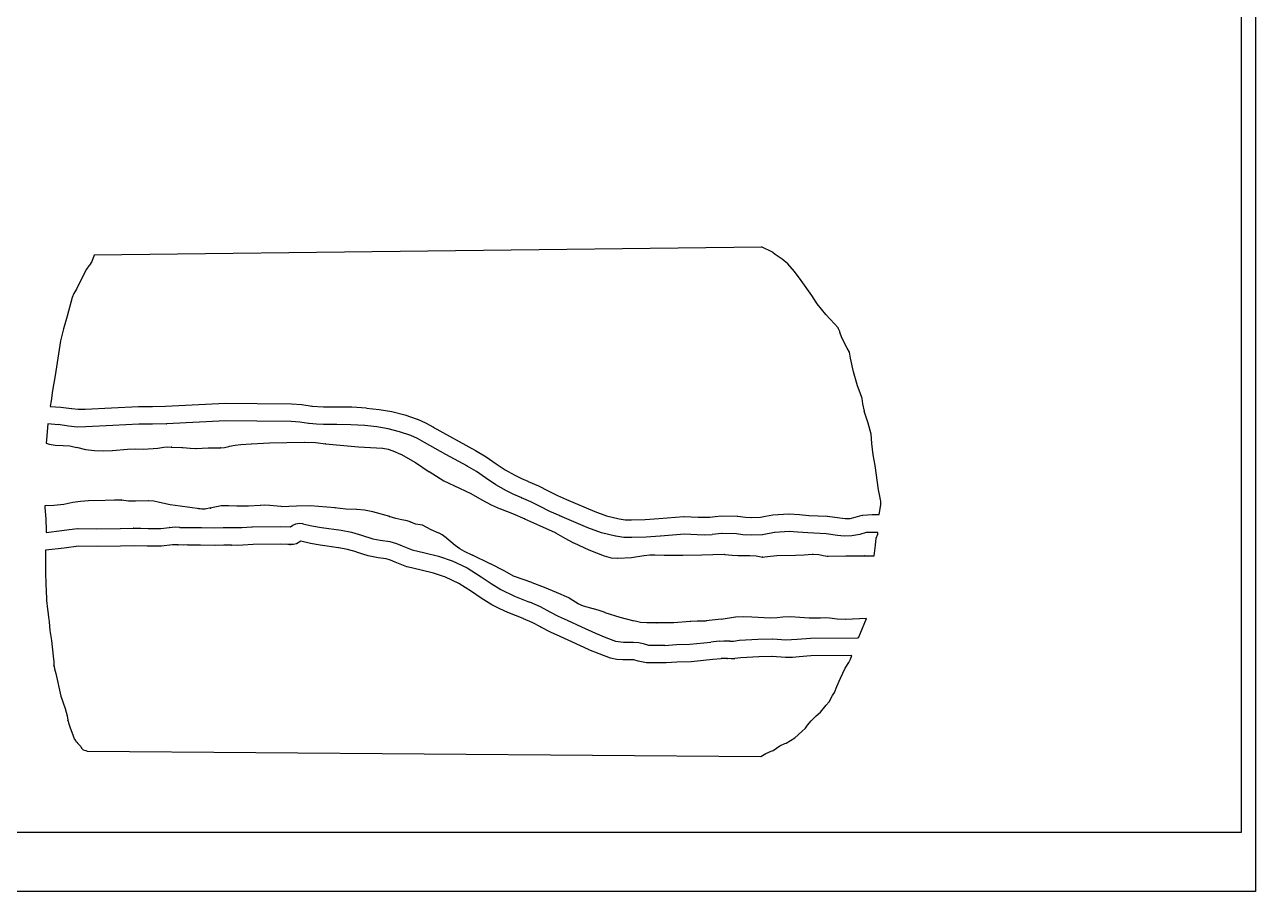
# Model space of a CAD drawing. Extents: x -1 to 598, y -1077 to 3722.
# Drawn here: x 224.8 to 558.3, y -1077.4 to -842.5 of the extents above; entities that cross this region are included whole.
import ezdxf

# ---------------------------------------------------------------- set-up
doc = ezdxf.new("R2010")
doc.units = 0

msp = doc.modelspace()

# ---------------------------------------------------------------- linework, layer by layer
at = {"layer": 'Calque_1'}
for p, q in [((558.274, -607.563), (558.274, -1077.4)), ((554.454, -621.424), (554.454, -1061.42)), ((424.507, -902.779), (243.696, -905.0015)), ((427.443, -904.155), (424.50348, -902.75271)), ((243.024, -906.695), (242.449855, -907.647499)), ((243.696, -905.002), (243.023959, -906.69533)), ((427.533, -904.261), (427.443042, -904.155167)), ((428.192, -904.764), (427.533188, -904.261292)), ((430.044, -906.06), (428.19192, -904.76354)), ((431.568, -907.277), (430.044, -906.05992)), ((241.651, -908.759), (240.32544, -911.24608)), ((242.217, -907.886), (241.650792, -908.759124)), ((242.45, -907.648), (242.217167, -907.886125)), ((433.399, -909.367), (431.56544, -907.27679)), ((435.238, -911.828), (433.39915, -909.36738)), ((240.325, -911.246), (238.8989, -914.15641)), ((438.151, -915.876), (435.23794, -911.82788)), ((237.759, -916.485), (236.34613, -921.53854)), ((238.219, -915.374), (237.758626, -916.48525)), ((238.899, -914.156), (238.221668, -915.37308)), ((439.572, -918.125), (438.14854, -915.87604)), ((441.916, -921.036), (439.57179, -918.12559)), ((236.346, -921.538), (235.361751, -924.8982)), ((444.21, -923.549), (441.91607, -921.03546)), ((445.25, -924.687), (444.21283, -923.54929)), ((235.361, -924.899), (234.559314, -928.20629)), ((445.327, -924.925), (445.213229, -924.660417)), ((445.215, -924.66), (445.24675, -924.686458)), ((445.708, -925.666), (445.329646, -924.925168)), ((445.718, -925.851), (445.704771, -925.665792)), ((445.795, -926.142), (445.718271, -925.850959)), ((446.165, -927.095), (445.794584, -926.142501)), ((234.56, -928.206), (233.09421, -937.57224)), ((446.888, -928.682), (446.165688, -927.0945)), ((447.695, -930.164), (446.885376, -928.68234)), ((448.287, -931.248), (447.69698, -930.16321)), ((448.589, -932.862), (448.287375, -931.24804)), ((449.433, -936.593), (448.58898, -932.86238)), ((450.518, -940.403), (449.43321, -936.593)), ((233.094, -937.572), (232.382272, -941.67304)), ((232.382, -941.673), (232.04598, -944.45112)), ((451.211, -942.282), (450.517793, -940.40346)), ((451.716, -943.843), (451.210646, -942.28196)), ((232.046, -944.425), (231.778771, -945.93312)), ((231.779, -945.959), (234.6656, -946.144208)), ((234.666, -946.145), (237.587, -946.541874)), ((237.587, -946.541), (237.605, -946.541)), ((237.605, -946.541), (239.33537, -946.726208)), ((239.335, -946.727), (241.148, -946.727)), ((241.148, -946.727), (241.219, -946.727)), ((241.219, -946.727), (248.37068, -946.330125)), ((248.371, -946.33), (255.7317, -945.959584)), ((255.732, -945.959), (255.756, -945.959)), ((255.756, -945.959), (259.468, -945.959)), ((259.468, -945.959), (262.99225, -945.853167)), ((262.992, -945.853), (263.045, -945.853)), ((263.045, -945.853), (279.256, -945.059251)), ((279.256, -945.06), (279.274, -945.06)), ((279.274, -945.06), (287.82532, -945.139375)), ((287.826, -945.139), (287.836, -945.139)), ((287.836, -945.139), (297.12551, -945.29775)), ((297.126, -945.298), (297.155, -945.298)), ((297.155, -945.298), (299.95429, -945.45675)), ((299.954, -945.457), (302.71625, -945.880333)), ((302.716, -945.88), (302.615458, -945.853542)), ((302.616, -945.853), (305.82275, -946.038208)), ((305.823, -946.039), (309.397, -946.039)), ((309.397, -946.039), (313.45041, -946.118375)), ((313.45, -946.118), (317.4796, -946.382583)), ((317.48, -946.409), (320.8746, -946.752958)), ((320.875, -946.753), (324.31987, -947.308624)), ((451.944, -945.271), (451.719104, -943.84225)), ((452.335, -947.256), (451.943417, -945.27163)), ((279.399, -949.849), (263.315, -950.642749)), ((287.722, -949.928), (279.39822, -949.848625)), ((297.07, -950.087), (287.72228, -949.92825)), ((299.441, -950.219), (297.07034, -950.086708)), ((301.798, -950.59), (299.44057, -950.219584)), ((324.32, -947.309), (324.346, -947.309)), ((324.346, -947.309), (327.8332, -948.208582)), ((327.833, -948.208), (331.22495, -949.39862)), ((331.225, -949.399), (331.249, -949.399)), ((331.249, -949.399), (333.49002, -950.43087)), ((453.373, -950.537), (452.33319, -947.25617)), ((231.141, -950.722), (230.857896, -953.87054)), ((233.98, -950.907), (231.14102, -950.721792)), ((236.74, -951.277), (233.9804, -950.906584)), ((236.721, -951.277), (236.74, -951.277)), ((239.105, -951.542), (236.72111, -951.277417)), ((241.439, -951.516), (239.10802, -951.542458)), ((248.72, -951.119), (241.43868, -951.515875)), ((255.798, -950.775), (248.7204, -951.118958)), ((259.494, -950.775), (255.798, -950.775)), ((263.368, -950.642), (259.4945, -950.774292)), ((263.315, -950.642), (263.368, -950.642)), ((301.901, -950.616), (301.800458, -950.589542)), ((303.899, -950.801), (301.89875, -950.615792)), ((305.817, -950.881), (303.89877, -950.801625)), ((309.389, -950.828), (305.81713, -950.880917)), ((309.429, -950.828), (309.389, -950.828)), ((313.234, -950.907), (309.4293, -950.854083)), ((317.046, -951.172), (313.23336, -950.907417)), ((317.057, -951.172), (317.046, -951.172)), ((320.263, -951.516), (317.05625, -951.172042)), ((323.37, -952.018), (320.2638, -951.515292)), ((326.449, -952.812), (323.36925, -952.018251)), ((329.46, -953.844), (326.44905, -952.81213)), ((333.49, -950.431), (335.60137, -951.59517)), ((335.601, -951.595), (335.553375, -951.568542)), ((335.554, -951.568), (347.0184, -957.89153)), ((454.217, -953.447), (453.37298, -950.53659)), ((454.375, -956.013), (454.218896, -953.42009)), ((230.662, -955.908), (231.50602, -956.2255)), ((230.755, -954.929), (230.662396, -955.907957)), ((230.861, -953.897), (230.755167, -954.92887)), ((230.861, -953.87), (230.861, -953.897)), ((231.504, -956.225), (233.08356, -956.463125)), ((233.083, -956.463), (235.29756, -956.515917)), ((235.298, -956.516), (237.13421, -956.67475)), ((237.134, -956.675), (238.9411, -957.071875)), ((262.569, -956.966), (263.59823, -956.913083)), ((263.598, -956.913), (264.76215, -956.992375)), ((279.02, -957.072), (280.16035, -956.780959)), ((280.161, -956.781), (280.322396, -956.754542)), ((280.322, -956.728), (281.93066, -956.436959)), ((281.931, -956.437), (283.46294, -956.27825)), ((283.463, -956.278), (286.23848, -956.145709)), ((286.238, -956.146), (286.296, -956.146)), ((286.296, -956.146), (291.17756, -955.8285)), ((291.178, -955.828), (291.231, -955.828)), ((291.231, -955.828), (300.61576, -955.616334)), ((300.616, -955.617), (300.645, -955.617)), ((300.645, -955.617), (303.61098, -955.749291)), ((303.611, -955.749), (306.47908, -956.119416)), ((306.399, -956.119), (315.33132, -956.912749)), ((306.479, -956.119), (306.399, -956.119)), ((315.332, -956.913), (321.81693, -957.283416)), ((331.318, -954.691), (329.46063, -953.844334)), ((333.151, -955.722), (331.31744, -954.69013)), ((333.199, -955.749), (333.151375, -955.722542)), ((338.951, -958.977), (333.19897, -955.74909)), ((454.717, -959.109), (454.375688, -956.01338)), ((238.88, -957.045), (241.30093, -957.600624)), ((238.941, -957.072), (238.880146, -957.045542)), ((241.301, -957.601), (243.74046, -957.944958)), ((243.741, -957.945), (246.17781, -958.024375)), ((246.175, -958.024), (248.58271, -957.86525)), ((248.585, -957.866), (248.638, -957.866)), ((248.638, -957.866), (252.76285, -957.522042)), ((252.763, -957.522), (254.90612, -957.469083)), ((254.906, -957.469), (257.09675, -957.574833)), ((257.097, -957.575), (260.92022, -957.2575)), ((260.92, -957.257), (262.56835, -956.965959)), ((264.582, -956.966), (267.45801, -957.098292)), ((264.762, -956.992), (264.582094, -956.965542)), ((267.458, -957.098), (267.674958, -957.124458)), ((267.678, -957.125), (269.67825, -957.310208)), ((269.678, -957.31), (271.18612, -957.362917)), ((271.186, -957.363), (271.331521, -957.336542)), ((271.332, -957.336), (274.56785, -957.203708)), ((274.567, -957.204), (277.97747, -957.151083)), ((277.906, -957.178), (279.01989, -957.072167)), ((277.978, -957.178), (277.906, -957.178)), ((321.817, -957.283), (321.928, -957.283)), ((321.928, -957.283), (323.36998, -957.547583)), ((323.37, -957.548), (324.63206, -957.971333)), ((324.632, -957.971), (326.69046, -958.870582)), ((326.69, -958.871), (326.742917, -958.897458)), ((326.743, -958.897), (330.77524, -961.1195)), ((344.796, -962.152), (338.95136, -958.977)), ((347.018, -957.918), (347.039, -957.918)), ((347.039, -957.918), (349.90179, -959.61133)), ((349.902, -959.612), (352.61133, -961.54346)), ((455.233, -961.967), (454.717063, -959.1095)), ((330.775, -961.12), (334.48181, -963.66)), ((344.777, -962.152), (344.796, -962.152)), ((347.291, -963.633), (344.77746, -962.12488)), ((352.611, -961.543), (352.568667, -961.516542)), ((352.572, -961.49), (355.00352, -963.10396)), ((355.003, -963.104), (357.64883, -964.55921)), ((456.212, -968.608), (455.233043, -961.96697)), ((334.482, -963.633), (338.44016, -966.09362)), ((338.44, -966.094), (342.63364, -968.10483)), ((349.675, -965.327), (347.29111, -963.63367)), ((349.714, -965.353), (349.674312, -965.326542)), ((352.543, -967.232), (349.71461, -965.35346)), ((357.646, -964.559), (357.685688, -964.585458)), ((357.686, -964.586), (359.46929, -965.51204)), ((359.469, -965.512), (361.19937, -966.252832)), ((361.2, -966.253), (361.276729, -966.279458)), ((361.276, -966.279), (364.05148, -967.52254)), ((342.634, -968.105), (342.692208, -968.131458)), ((342.692, -968.131), (345.74529, -969.58621)), ((345.745, -969.587), (348.75331, -971.28033)), ((355.419, -968.819), (352.54298, -967.2315)), ((357.4, -969.851), (355.41827, -968.81913)), ((359.573, -970.777), (357.40077, -969.85096)), ((364.052, -967.523), (366.66608, -968.81946)), ((366.666, -968.819), (369.17689, -970.089)), ((369.177, -970.089), (371.64027, -971.17379)), ((456.545, -970.248), (456.211625, -968.60759)), ((456.738, -971.253), (456.544854, -970.24758)), ((230.358, -972.867), (230.368583, -973.369708)), ((232.742, -972.841), (230.36075, -972.867458)), ((230.369, -973.344), (230.575375, -976.3867)), ((235.51, -972.523), (232.73982, -972.8405)), ((237.88, -972.021), (235.50934, -972.523708)), ((237.901, -972.021), (237.88, -972.021)), ((239.97, -971.703), (237.89832, -972.0205)), ((242.135, -971.571), (239.97071, -971.703292)), ((246.712, -971.492), (242.13471, -971.571375)), ((249.204, -971.412), (246.65342, -971.491375)), ((246.654, -971.492), (246.712, -971.492)), ((251.21, -971.412), (249.204, -971.412)), ((253.025, -971.597), (251.10148, -971.385334)), ((251.102, -971.386), (251.210479, -971.412458)), ((254.882, -971.65), (253.02463, -971.597083)), ((258.372, -971.571), (254.88215, -971.650375)), ((258.518, -971.544), (258.369834, -971.570458)), ((259.851, -971.624), (258.5175, -971.544625)), ((261.431, -971.968), (259.85144, -971.624042)), ((264.238, -972.629), (261.39373, -971.967542)), ((261.394, -971.968), (261.431, -971.968)), ((267.011, -973.026), (264.23818, -972.629126)), ((272.231, -973.688), (267.01078, -973.026543)), ((275.298, -973.476), (273.78459, -973.7935)), ((275.152, -973.529), (275.297521, -973.502542)), ((278.081, -972.947), (275.15207, -973.529083)), ((280.081, -972.92), (278.08075, -972.946458)), ((282.328, -973.026), (280.08169, -972.920167)), ((285.521, -973.026), (282.328, -973.026)), ((288.68, -972.814), (285.52088, -973.025666)), ((288.778, -972.814), (288.680104, -972.840458)), ((289.948, -972.735), (288.77854, -972.814375)), ((291.241, -972.814), (289.94719, -972.734625)), ((294.218, -973.106), (291.24144, -972.814959)), ((294.371, -973.106), (294.218, -973.106)), ((298.494, -973), (294.3718, -973.132291)), ((302.163, -972.867), (298.49323, -972.999292)), ((308.976, -973.423), (302.16299, -972.867376)), ((311.876, -973.767), (308.81742, -973.423042)), ((308.818, -973.397), (308.979396, -973.423458)), ((348.706, -971.253), (351.21425, -972.65529)), ((348.754, -971.28), (348.706375, -971.253542)), ((351.214, -972.656), (353.69843, -973.68787)), ((359.496, -970.724), (359.572729, -970.776917)), ((361.962, -971.836), (359.49609, -970.72475)), ((364.478, -973.106), (361.96182, -971.836)), ((367.103, -974.428), (364.47834, -973.10509)), ((371.64, -971.174), (371.677042, -971.200458)), ((371.677, -971.201), (379.2917, -974.48183)), ((456.376, -975.275), (456.815208, -972.62917)), ((456.815, -971.677), (456.738271, -971.253667)), ((456.825, -972.603), (456.814417, -971.650501)), ((456.817, -972.629), (456.824937, -972.602542)), ((230.575, -976.386), (230.686125, -979.61391)), ((272.882, -973.793), (271.91098, -973.607792)), ((271.911, -973.608), (272.231145, -973.687375)), ((273.784, -973.793), (272.882, -973.793)), ((314.797, -973.899), (311.876, -973.766708)), ((314.81, -973.899), (314.797, -973.899)), ((316.961, -974.084), (314.80994, -973.872334)), ((319.168, -974.508), (316.96138, -974.084667)), ((323.775, -975.804), (319.16861, -974.50754)), ((323.642, -975.778), (323.771646, -975.830917)), ((325.447, -976.333), (323.64519, -975.777376)), ((327.058, -976.677), (325.44669, -976.333042)), ((328.447, -976.995), (327.05794, -976.6775)), ((353.701, -973.688), (353.783021, -973.714458)), ((353.784, -973.714), (357.06483, -974.984)), ((357.064, -974.984), (360.31837, -976.46566)), ((360.263, -976.439), (364.33758, -978.23816)), ((360.319, -976.466), (360.263438, -976.439542)), ((369.891, -975.646), (367.1023, -974.42892)), ((377.413, -978.873), (369.85122, -975.61863)), ((369.854, -975.619), (369.891042, -975.645458)), ((379.292, -974.481), (382.5252, -975.61871)), ((382.525, -975.619), (385.8905, -976.465666)), ((385.891, -976.466), (387.54464, -976.677666)), ((387.544, -976.677), (389.20558, -976.703458)), ((389.206, -976.704), (389.275, -976.704)), ((389.275, -976.704), (392.958, -976.598167)), ((392.958, -976.598), (396.7045, -976.359875)), ((396.704, -976.333), (403.42441, -975.750917)), ((403.425, -975.751), (403.504, -975.751)), ((403.504, -975.751), (407.32458, -975.936208)), ((407.325, -975.937), (408.98923, -976.016375)), ((408.989, -976.016), (410.49448, -975.963083)), ((410.494, -975.963), (410.518, -975.963)), ((410.518, -975.963), (411.9441, -975.777792)), ((411.944, -975.778), (413.67437, -975.645708)), ((413.675, -975.646), (417.92156, -975.698917)), ((417.921, -975.698), (418.048, -975.724458)), ((418.048, -975.725), (420.11968, -975.963125)), ((420.12, -975.963), (421.54346, -976.095291)), ((421.543, -976.095), (421.641, -976.095)), ((421.641, -976.095), (424.16248, -976.015625)), ((424.163, -976.016), (425.56, -975.6985)), ((425.56, -975.698), (427.53379, -975.3805)), ((427.533, -975.354), (431.84306, -975.062959)), ((431.843, -975.063), (431.933, -975.063)), ((431.933, -975.063), (434.80902, -975.248208)), ((434.809, -975.249), (437.34371, -975.487125)), ((437.347, -975.487), (437.397, -975.487)), ((437.397, -975.487), (442.26797, -975.725125)), ((442.268, -975.725), (442.324, -975.725)), ((442.324, -975.725), (445.72389, -976.148333)), ((445.723, -976.148), (447.16498, -976.30675)), ((447.165, -976.307), (448.446, -976.307)), ((448.443, -976.307), (448.457, -976.307)), ((448.457, -976.307), (449.87781, -975.9895)), ((449.877, -975.989), (451.71056, -975.459834)), ((451.711, -975.487), (451.972937, -975.434083)), ((451.973, -975.407), (454.49448, -975.274708)), ((454.494, -975.275), (456.185, -975.275)), ((456.185, -975.275), (456.352, -975.275)), ((456.352, -975.275), (456.376, -975.275)), ((230.67, -980.117), (234.88745, -979.614292)), ((230.686, -979.614), (230.670125, -980.116708)), ((234.888, -979.614), (236.94381, -979.2965)), ((236.944, -979.297), (239.28556, -979.085334)), ((239.285, -979.085), (239.375, -979.085)), ((239.375, -979.085), (244.39149, -979.164375)), ((244.392, -979.164), (250.76845, -979.084625)), ((250.768, -979.085), (250.792, -979.085)), ((250.792, -979.085), (254.32947, -978.979167)), ((254.298, -978.979), (256.35646, -978.926083)), ((254.329, -978.979), (254.298, -978.979)), ((256.356, -978.926), (258.27687, -979.005375)), ((258.277, -979.006), (261.7007, -979.058917)), ((261.701, -979.059), (261.769, -979.059)), ((261.769, -979.059), (264.12379, -978.767959)), ((264.026, -978.794), (265.58967, -978.63525)), ((264.124, -978.768), (264.026104, -978.794458)), ((265.59, -978.635), (266.82296, -978.714375)), ((266.823, -978.715), (266.899729, -978.741458)), ((266.9, -978.741), (268.887, -978.741)), ((268.887, -978.741), (272.73139, -978.820375)), ((272.731, -978.821), (276.22614, -978.900375)), ((276.229, -978.9), (278.62612, -978.74125)), ((278.626, -978.741), (281.24008, -978.767458)), ((281.24, -978.768), (281.343, -978.768)), ((281.343, -978.768), (283.70308, -978.794458)), ((283.703, -978.794), (286.43879, -978.608792)), ((286.439, -978.609), (286.548, -978.609)), ((286.548, -978.609), (294.05422, -978.503167)), ((294.054, -978.503), (296.85064, -978.635292)), ((296.851, -978.635), (297.53627, -978.132292)), ((297.536, -978.133), (298.329749, -977.789042)), ((298.33, -977.789), (299.216353, -977.63025)), ((299.216, -977.63), (300.184374, -977.735833)), ((300.182, -977.736), (300.256083, -977.762458)), ((300.256, -977.762), (302.6981, -978.344083)), ((302.698, -978.344), (305.24064, -978.767333)), ((305.24, -978.768), (310.57399, -979.535291)), ((310.577, -979.535), (313.42656, -980.064166)), ((313.427, -980.064), (316.13104, -980.857749)), ((329.574, -977.365), (328.44688, -976.994584)), ((329.288, -977.207), (329.57375, -977.36575)), ((330.072, -977.63), (329.288834, -977.206667)), ((330.804, -977.868), (330.071105, -977.629875)), ((331.966, -978.027), (330.80448, -977.86825)), ((332.627, -978.106), (331.965543, -978.026625)), ((334.948, -979.429), (332.62761, -978.10609)), ((337.02, -980.302), (334.94832, -979.428876)), ((364.338, -978.238), (368.58456, -980.143)), ((368.584, -980.143), (368.663375, -980.195917)), ((368.664, -980.196), (371.22516, -981.65121)), ((377.45, -978.9), (377.413, -978.9)), ((381.165, -980.223), (377.4529, -978.90009)), ((384.957, -981.149), (381.16553, -980.22296)), ((427.994, -980.117), (424.76609, -980.778458)), ((428.073, -980.117), (427.994, -980.117)), ((431.947, -979.852), (428.07086, -980.116583)), ((434.328, -980.011), (431.94411, -979.85225)), ((437.035, -980.249), (434.32832, -980.010875)), ((441.98, -980.487), (437.03494, -980.248875)), ((452.793, -980.143), (451.07321, -980.645708)), ((455.987, -980.117), (452.79348, -980.143458)), ((455.963, -980.567), (455.989458, -980.117209)), ((455.989, -980.117), (455.986354, -980.090542)), ((264.899, -983.504), (261.97537, -983.847958)), ((265, -983.477), (264.899458, -983.503458)), ((266.429, -983.504), (265.00025, -983.477542)), ((267.828, -983.557), (266.35163, -983.477625)), ((266.352, -983.477), (266.428729, -983.503458)), ((268.982, -983.504), (267.82842, -983.556917)), ((269.019, -983.504), (268.982, -983.504)), ((272.533, -983.609), (269.01669, -983.529625)), ((278.819, -983.53), (276.48802, -983.68875)), ((280.933, -983.53), (278.819, -983.53)), ((280.827, -983.53), (280.933, -983.53)), ((282.441, -983.636), (280.82704, -983.530167)), ((283.965, -983.583), (282.441, -983.635917)), ((286.73, -983.371), (283.96511, -983.582666)), ((294.035, -983.292), (286.72986, -983.371375)), ((294.107, -983.292), (294.035, -983.292)), ((296.181, -983.398), (294.10667, -983.292167)), ((296.192, -983.398), (296.181, -983.398)), ((296.276, -983.398), (296.192, -983.398)), ((296.343, -983.398), (296.276, -983.398)), ((296.44, -983.424), (296.342104, -983.397542)), ((296.634, -983.424), (296.44, -983.424)), ((296.652, -983.424), (296.634, -983.424)), ((296.933, -983.424), (296.652, -983.424)), ((297.713, -983.424), (296.720814, -983.397542)), ((296.721, -983.398), (296.721, -983.398)), ((296.721, -983.398), (296.932666, -983.424458)), ((298.525, -983.213), (297.71273, -983.424666)), ((299.637, -982.525), (298.52575, -983.212916)), ((302.28, -983.107), (299.63682, -982.524917)), ((304.881, -983.557), (302.28015, -983.107209)), ((309.9, -984.271), (304.88086, -983.556626)), ((316.131, -980.858), (319.15518, -981.836957)), ((319.155, -981.837), (319.165, -981.837)), ((319.165, -981.837), (321.19171, -982.180958)), ((321.192, -982.181), (323.78227, -982.604333)), ((323.782, -982.604), (325.59439, -983.106708)), ((325.595, -983.107), (327.17456, -983.741999)), ((337.149, -980.355), (337.016708, -980.302083)), ((337.975, -980.752), (337.152147, -980.355125)), ((338.684, -981.281), (337.974918, -980.751834)), ((338.628, -981.228), (338.683562, -981.280917)), ((341.499, -983.662), (338.62827, -981.22784)), ((371.225, -981.652), (373.5745, -982.89554)), ((373.574, -982.895), (373.645437, -982.947917)), ((373.646, -982.948), (377.67824, -984.80008)), ((384.975, -981.149), (384.957, -981.149)), ((387.161, -981.466), (384.97554, -981.1485)), ((389.373, -981.519), (387.16109, -981.466083)), ((393.251, -981.387), (389.36957, -981.492833)), ((397.059, -981.122), (393.25165, -981.386583)), ((397.08, -981.122), (397.059, -981.122)), ((403.612, -980.567), (397.07945, -981.122624)), ((407.02, -980.752), (403.61217, -980.566792)), ((408.968, -980.831), (407.02067, -980.751625)), ((411.068, -980.726), (408.96721, -980.831833)), ((413.73, -980.434), (411.0683, -980.698583)), ((413.786, -980.434), (413.73, -980.434)), ((417.723, -980.487), (413.786, -980.434083)), ((419.445, -980.752), (417.72256, -980.487417)), ((421.818, -980.884), (419.44469, -980.751709)), ((424.66, -980.778), (421.81838, -980.883833)), ((424.766, -980.778), (424.66, -980.778)), ((445.091, -980.937), (441.9795, -980.487209)), ((446.911, -981.122), (445.09067, -980.936792)), ((448.912, -981.069), (446.91175, -981.121917)), ((451.073, -980.646), (448.91136, -981.069333)), ((455.039, -986.441), (455.330041, -983.55705)), ((455.33, -983.557), (455.536375, -981.70492)), ((455.537, -981.704), (455.962979, -980.56629)), ((230.53, -986.864), (230.500896, -990.72691)), ((230.53, -984.932), (230.53, -986.89)), ((230.607, -984.932), (230.53, -984.932)), ((230.623, -984.932), (230.607, -984.932)), ((235.52, -984.35), (230.62257, -984.932083)), ((235.52, -984.35), (235.52, -984.35)), ((239.431, -983.874), (235.52046, -984.350249)), ((244.479, -983.927), (239.43076, -983.874083)), ((244.505, -983.927), (244.479, -983.927)), ((250.808, -983.874), (244.50563, -983.926917)), ((250.784, -983.874), (250.808, -983.874)), ((254.613, -983.742), (250.78448, -983.874291)), ((254.644, -983.742), (254.613, -983.742)), ((258.034, -983.795), (254.64469, -983.742083)), ((261.976, -983.848), (258.03371, -983.795083)), ((276.396, -983.689), (272.53309, -983.609625)), ((276.488, -983.689), (276.396, -983.689)), ((309.971, -984.297), (309.899563, -984.270542)), ((312.31, -984.721), (309.97109, -984.271209)), ((314.689, -985.409), (312.3104, -984.721084)), ((314.734, -985.435), (314.689021, -985.408542)), ((317.885, -986.441), (314.73382, -985.43558)), ((320.6, -986.97), (317.88538, -986.440834)), ((327.174, -983.742), (329.8066, -984.85325)), ((329.807, -984.853), (333.24129, -985.646749)), ((333.241, -985.62), (336.96368, -986.519582)), ((336.964, -986.52), (340.63906, -987.79)), ((341.568, -983.715), (341.485979, -983.662083)), ((341.486, -983.662), (341.499, -983.662)), ((342.785, -984.588), (341.50971, -983.66196)), ((341.51, -983.662), (341.568208, -983.714917)), ((344.042, -985.303), (342.78523, -984.588626)), ((346.261, -986.335), (344.04115, -985.30313)), ((346.171, -986.282), (346.260958, -986.334917)), ((351.005, -988.61), (346.17107, -986.28167)), ((377.678, -984.8), (381.8981, -986.46687)), ((381.898, -986.467), (383.71569, -986.969708)), ((389.296, -986.943), (392.62181, -986.387376)), ((392.624, -986.414), (392.727187, -986.387542)), ((392.727, -986.388), (394.18485, -986.176334)), ((394.185, -986.176), (395.57141, -986.149542)), ((395.572, -986.149), (398.09877, -986.254833)), ((398.099, -986.255), (403.15254, -986.281458)), ((403.152, -986.282), (408.33254, -986.202625)), ((408.333, -986.202), (411.26723, -986.069708)), ((411.267, -986.07), (414.41289, -986.043542)), ((414.41, -986.044), (414.537, -986.070458)), ((414.537, -986.07), (416.56106, -986.281666)), ((416.561, -986.282), (418.10352, -986.361375)), ((418.104, -986.361), (418.231, -986.361)), ((418.231, -986.361), (421.353, -986.361)), ((421.353, -986.361), (423.04369, -986.493292)), ((423.043, -986.493), (424.80248, -986.8105)), ((424.636, -986.784), (426.05946, -986.62525)), ((424.803, -986.837), (424.636313, -986.784083)), ((426.06, -986.626), (428.64498, -986.334959)), ((428.645, -986.335), (433.67472, -986.282083)), ((433.674, -986.282), (435.99968, -986.229083)), ((436, -986.229), (438.19339, -985.990875)), ((438.193, -985.991), (438.470812, -985.964542)), ((438.469, -985.964), (440.0221, -986.069833)), ((440.024, -986.07), (441.167, -986.361041)), ((441.167, -986.335), (442.28354, -986.546666)), ((442.284, -986.546), (442.503, -986.546)), ((442.503, -986.546), (447.3581, -986.440167)), ((447.359, -986.441), (452.48397, -986.467458)), ((452.425, -986.467), (455.03908, -986.440542)), ((452.484, -986.467), (452.425, -986.467)), ((322.774, -987.287), (320.59913, -986.9695)), ((322.793, -987.287), (322.774, -987.287)), ((323.962, -987.631), (322.79254, -987.287042)), ((325.256, -988.187), (323.96219, -987.631376)), ((328.386, -989.43), (325.25598, -988.18646)), ((328.473, -989.457), (328.385688, -989.430542)), ((332.268, -990.303), (328.47388, -989.456334)), ((340.639, -987.79), (344.75591, -989.74791)), ((344.756, -989.748), (348.56864, -992.10279)), ((351.072, -988.637), (351.005854, -988.610542)), ((354.776, -990.542), (351.07448, -988.637)), ((383.716, -986.97), (385.49929, -987.102292)), ((385.499, -987.102), (385.539, -987.102)), ((385.539, -987.102), (389.29608, -986.94325)), ((230.501, -990.727), (230.580375, -994.45762)), ((332.305, -990.33), (332.267958, -990.303542)), ((335.652, -991.124), (332.30503, -990.330251)), ((338.848, -992.235), (335.65184, -991.12375)), ((338.861, -992.235), (338.848, -992.235)), ((342.454, -993.955), (338.86096, -992.23521)), ((348.569, -992.103), (351.27833, -993.92862)), ((354.94, -990.621), (354.773313, -990.541625)), ((357.265, -991.944), (354.93932, -990.62109)), ((357.572, -992.076), (357.265084, -991.943708)), ((362.253, -993.717), (357.56988, -992.07659)), ((230.583, -994.457), (230.688833, -995.56825)), ((230.689, -995.569), (230.808062, -998.53233)), ((345.931, -996.098), (342.45438, -993.95488)), ((345.952, -996.098), (345.931, -996.098)), ((348.571, -997.897), (345.95163, -996.09784)), ((351.278, -993.928), (353.83652, -995.59487)), ((353.836, -995.595), (357.58779, -997.39416)), ((362.319, -993.743), (362.252854, -993.716542)), ((365.669, -995.013), (362.31938, -993.743)), ((368.968, -996.415), (365.66865, -995.01271)), ((372.243, -997.844), (368.93836, -996.38879)), ((368.939, -996.389), (368.968104, -996.415458)), ((230.808, -998.532), (231.048771, -1000.93971)), ((351.421, -999.749), (348.57144, -997.89692)), ((351.46, -999.775), (351.420312, -999.748542)), ((353.596, -1000.86), (351.46082, -999.74875)), ((357.588, -997.394), (361.67052, -999.00796)), ((361.583, -998.955), (364.49077, -1000.19854)), ((361.671, -999.008), (361.583688, -998.955083)), ((364.491, -1000.2), (367.10773, -1001.60229)), ((372.344, -997.897), (372.243458, -997.844083)), ((373.392, -998.532), (372.34425, -997.897001)), ((373.408, -998.532), (373.392, -998.532)), ((374.831, -999.484), (373.40754, -998.531501)), ((376.268, -1000.12), (374.83131, -999.485001)), ((378.871, -1000.81), (376.2675, -1000.122084)), ((231.049, -1000.94), (231.252729, -1002.13062)), ((231.252, -1002.13), (231.310208, -1003.16187)), ((231.311, -1003.16), (231.493562, -1004.29771)), ((355.739, -1001.81), (353.59588, -1000.857501)), ((359.951, -1003.45), (355.73884, -1001.80959)), ((360.036, -1003.51), (359.951333, -1003.457083)), ((362.369, -1004.51), (360.03538, -1003.50458)), ((367.108, -1001.6), (367.155625, -1001.626458)), ((367.156, -1001.63), (369.39966, -1002.82062)), ((369.399, -1002.82), (371.82523, -1003.90479)), ((378.959, -1000.83), (378.871688, -1000.803542)), ((380.509, -1001.26), (378.95854, -1000.836667)), ((382.091, -1001.84), (380.50879, -1001.257917)), ((382.165, -1001.87), (382.090917, -1001.843542)), ((386.15, -1003.16), (382.16538, -1001.86354)), ((389.997, -1004.14), (386.14996, -1003.161043)), ((417.455, -1003.11), (413.54446, -1003.665624)), ((417.5, -1003.11), (417.455, -1003.11)), ((419.614, -1002.98), (417.49998, -1003.112291)), ((421.89, -1003.08), (419.61459, -1002.974167)), ((426.938, -1003.32), (421.88976, -1003.081875)), ((428.676, -1003.24), (426.93769, -1003.319375)), ((430.243, -1003.06), (428.67667, -1003.245208)), ((430.253, -1003.06), (430.243, -1003.06)), ((432.426, -1002.98), (430.25377, -1003.059375)), ((434.817, -1003.16), (432.42517, -1002.974792)), ((437.434, -1003.37), (434.81727, -1003.158334)), ((440.284, -1003.37), (437.434, -1003.37)), ((440.445, -1003.37), (440.284, -1003.37)), ((441.744, -1003.27), (440.44754, -1003.375833)), ((442.929, -1003.32), (441.74367, -1003.267083)), ((444.943, -1003.59), (442.92952, -1003.325417)), ((447.168, -1003.69), (444.94286, -1003.584167)), ((452.917, -1003.48), (447.20994, -1003.691666)), ((451.203, -1007.58), (452.90162, -1003.47896)), ((452.902, -1003.48), (452.917, -1003.48)), ((231.493, -1004.3), (231.585604, -1005.49062)), ((231.586, -1005.49), (231.718292, -1006.65417)), ((231.718, -1006.65), (232.104291, -1009.40166)), ((364.774, -1005.78), (362.36894, -1004.51)), ((364.729, -1005.76), (364.773979, -1005.786458)), ((367.341, -1007.13), (364.72957, -1005.75417)), ((371.794, -1003.88), (375.74687, -1005.70562)), ((371.823, -1003.9), (371.794, -1003.9)), ((375.747, -1005.7), (379.49085, -1007.44625)), ((391.706, -1004.51), (389.91742, -1004.113126)), ((389.918, -1004.11), (389.997375, -1004.136458)), ((393.37, -1004.62), (391.70577, -1004.514167)), ((396.236, -1004.62), (393.37, -1004.62)), ((400.75, -1004.62), (396.164, -1004.62)), ((396.164, -1004.62), (396.236, -1004.62)), ((405.173, -1004.25), (400.74917, -1004.620416)), ((405.287, -1004.22), (405.173229, -1004.246458)), ((407.052, -1004.14), (405.28723, -1004.219375)), ((409.359, -1004.14), (407.052, -1004.14)), ((409.452, -1004.11), (409.359396, -1004.136458)), ((413.545, -1003.66), (409.4519, -1004.109791)), ((447.21, -1003.69), (447.168, -1003.69)), ((232.104, -1009.41), (232.588187, -1013.61687)), ((369.92, -1008.3), (367.34032, -1007.13583)), ((369.95, -1008.3), (369.92, -1008.3)), ((377.588, -1011.84), (369.94949, -1008.32105)), ((379.49, -1007.45), (382.30252, -1008.61417)), ((382.303, -1008.61), (384.89062, -1009.562499)), ((384.891, -1009.57), (387.12143, -1009.861041)), ((387.121, -1009.86), (389.833, -1009.86)), ((389.799, -1009.86), (391.25421, -1009.965833)), ((389.833, -1009.86), (389.799, -1009.86)), ((391.254, -1009.96), (392.397, -1010.224583)), ((392.397, -1010.23), (393.82575, -1010.679791)), ((405.025, -1010.36), (410.78233, -1009.830834)), ((410.783, -1009.8), (413.01608, -1009.535417)), ((413.016, -1009.54), (414.31775, -1009.460625)), ((414.317, -1009.46), (415.7431, -1009.512917)), ((415.744, -1009.51), (415.892166, -1009.536458)), ((415.889, -1009.54), (416.9, -1009.54)), ((416.9, -1009.54), (418.44252, -1009.354792)), ((418.442, -1009.35), (418.553, -1009.35)), ((418.553, -1009.35), (423.45308, -1009.0325)), ((423.454, -1009.04), (427.49947, -1008.987083)), ((427.502, -1008.98), (431.10562, -1009.191666)), ((431.103, -1009.19), (434.16687, -1009.03125)), ((434.169, -1009.04), (437.73029, -1008.775417)), ((437.73, -1008.77), (437.773, -1008.77)), ((437.773, -1008.77), (450.3619, -1008.637708)), ((450.362, -1008.64), (450.449, -1008.64)), ((450.449, -1008.64), (450.761208, -1008.613542)), ((450.761, -1008.64), (451.202854, -1007.58167)), ((232.589, -1013.61), (232.787437, -1015.22396)), ((377.667, -1011.89), (377.587625, -1011.837083)), ((380.456, -1013.06), (377.6673, -1011.89583)), ((383.581, -1014.17), (380.45627, -1013.05875)), ((393.825, -1010.68), (398.33085, -1010.706458)), ((398.241, -1010.73), (401.45568, -1010.518334)), ((398.331, -1010.7), (398.241042, -1010.726458)), ((401.456, -1010.52), (401.483, -1010.52)), ((401.483, -1010.52), (405.02577, -1010.36125)), ((405.025, -1010.36), (405.025, -1010.36)), ((437.852, -1013.59), (434.6479, -1013.854583)), ((448.991, -1013.43), (437.8521, -1013.562292)), ((448.599, -1014.49), (448.990583, -1013.43167)), ((448.991, -1013.43), (448.991, -1013.45)), ((232.776, -1016.34), (232.781292, -1016.18125)), ((232.787, -1015.23), (232.776417, -1016.34125)), ((232.782, -1016.18), (232.824333, -1016.418125)), ((232.824, -1016.42), (232.91925, -1017.054999)), ((383.605, -1014.17), (383.581, -1014.17)), ((385.311, -1014.51), (383.60444, -1014.166042)), ((386.933, -1014.65), (385.31111, -1014.517708)), ((389.851, -1014.65), (386.933, -1014.65)), ((389.886, -1014.65), (389.851, -1014.65)), ((391.026, -1014.96), (389.88565, -1014.6425)), ((393.32, -1015.47), (391.02607, -1014.967292)), ((393.495, -1015.47), (393.32, -1015.47)), ((398.585, -1015.49), (393.49442, -1015.463542)), ((398.675, -1015.49), (398.585, -1015.49)), ((401.559, -1015.31), (398.67505, -1015.495208)), ((401.535, -1015.31), (401.559, -1015.31)), ((405.459, -1015.15), (401.53523, -1015.30875)), ((411.259, -1014.59), (405.45934, -1015.145624)), ((411.269, -1014.59), (411.259, -1014.59)), ((413.51, -1014.33), (411.26898, -1014.594583)), ((415.273, -1014.27), (413.51088, -1014.322917)), ((415.127, -1014.27), (415.273, -1014.27)), ((416.273, -1014.38), (415.12736, -1014.274167)), ((417.291, -1014.33), (416.27236, -1014.382917)), ((418.921, -1014.14), (417.29117, -1014.325208)), ((423.795, -1013.82), (418.92138, -1014.1375)), ((423.829, -1013.82), (423.795, -1013.82)), ((427.295, -1013.77), (423.82896, -1013.822917)), ((427.335, -1013.77), (427.295, -1013.77)), ((430.939, -1013.98), (427.33538, -1013.768334)), ((432.857, -1013.98), (430.93613, -1014.006458)), ((434.648, -1013.85), (432.85677, -1013.982292)), ((445.845, -1019.59), (447.14146, -1016.91771)), ((447.139, -1016.92), (448.131186, -1015.35896)), ((448.131, -1015.36), (448.599312, -1014.486876)), ((232.919, -1017.05), (233.3, -1018.37291)), ((233.3, -1018.38), (234.69435, -1024.46541)), ((444.842, -1021.84), (445.84477, -1019.59104)), ((443.71, -1024.3), (444.212708, -1023.532709)), ((444.213, -1023.54), (444.842708, -1021.84667)), ((444.842, -1021.84), (444.842, -1021.84)), ((234.695, -1024.49), (235.79567, -1027.87666)), ((440.49, -1028.83), (442.03516, -1026.89854)), ((442.035, -1026.9), (442.794353, -1026.000418)), ((442.795, -1026), (443.710457, -1024.30667)), ((235.795, -1027.87), (236.345333, -1029.85437)), ((236.346, -1029.86), (236.576187, -1030.97125)), ((437.939, -1031.16), (439.29102, -1029.86354)), ((439.291, -1029.86), (440.48956, -1028.82813)), ((236.594, -1031.13), (236.567542, -1031.103542)), ((236.568, -1031.08), (236.59975, -1031.212292)), ((236.576, -1030.94), (236.591875, -1031.09875)), ((236.6, -1031.16), (236.610583, -1031.239375)), ((236.6, -1031.21), (236.6, -1031.16)), ((236.61, -1031.23), (236.737, -1031.706249)), ((236.737, -1031.71), (237.131229, -1032.76833)), ((237.132, -1032.77), (238.005124, -1035.20416)), ((435.384, -1034.04), (436.41587, -1033.193334)), ((436.415, -1033.19), (436.962687, -1032.369793)), ((436.963, -1032.37), (437.939311, -1031.15292)), ((238.005, -1035.2), (238.198146, -1035.782083)), ((238.198, -1035.79), (238.295896, -1036.001666)), ((238.296, -1036), (238.311875, -1036.052917)), ((238.296, -1036), (238.296, -1036)), ((238.312, -1036.05), (238.6295, -1036.526249)), ((238.629, -1036.53), (238.766583, -1036.821041)), ((238.764, -1036.82), (238.775, -1036.82)), ((238.775, -1036.82), (238.991958, -1036.97875)), ((431.158, -1037.19), (433.51543, -1035.81417)), ((433.516, -1035.81), (435.38396, -1034.03729)), ((238.992, -1036.98), (239.290979, -1037.2975)), ((239.291, -1037.29), (239.441812, -1037.475208)), ((239.441, -1037.48), (239.607687, -1037.691666)), ((239.608, -1037.72), (240.03927, -1038.143333)), ((240.039, -1038.14), (240.285062, -1038.589791)), ((240.285, -1038.59), (240.65277, -1038.933958)), ((240.653, -1038.93), (240.721792, -1039.009375)), ((240.722, -1039.01), (241.423145, -1039.195208)), ((241.423, -1039.2), (241.833104, -1039.411666)), ((241.833, -1039.41), (241.922958, -1039.383542)), ((241.923, -1039.38), (424.34, -1040.83521)), ((424.337, -1040.84), (425.63346, -1040.072709)), ((425.634, -1040.07), (427.08391, -1039.355626)), ((427.084, -1039.36), (427.597291, -1039.254167)), ((427.597, -1039.25), (429.45173, -1037.92709)), ((429.452, -1037.93), (430.75639, -1037.295001)), ((430.756, -1037.29), (431.158166, -1037.210625)), ((554.454, -1061.42), (179.11, -1061.42)), ((558.274, -1077.4), (174.62, -1077.4))]:
    msp.add_line(p, q, dxfattribs=at)

doc.saveas('drawing.dxf')
